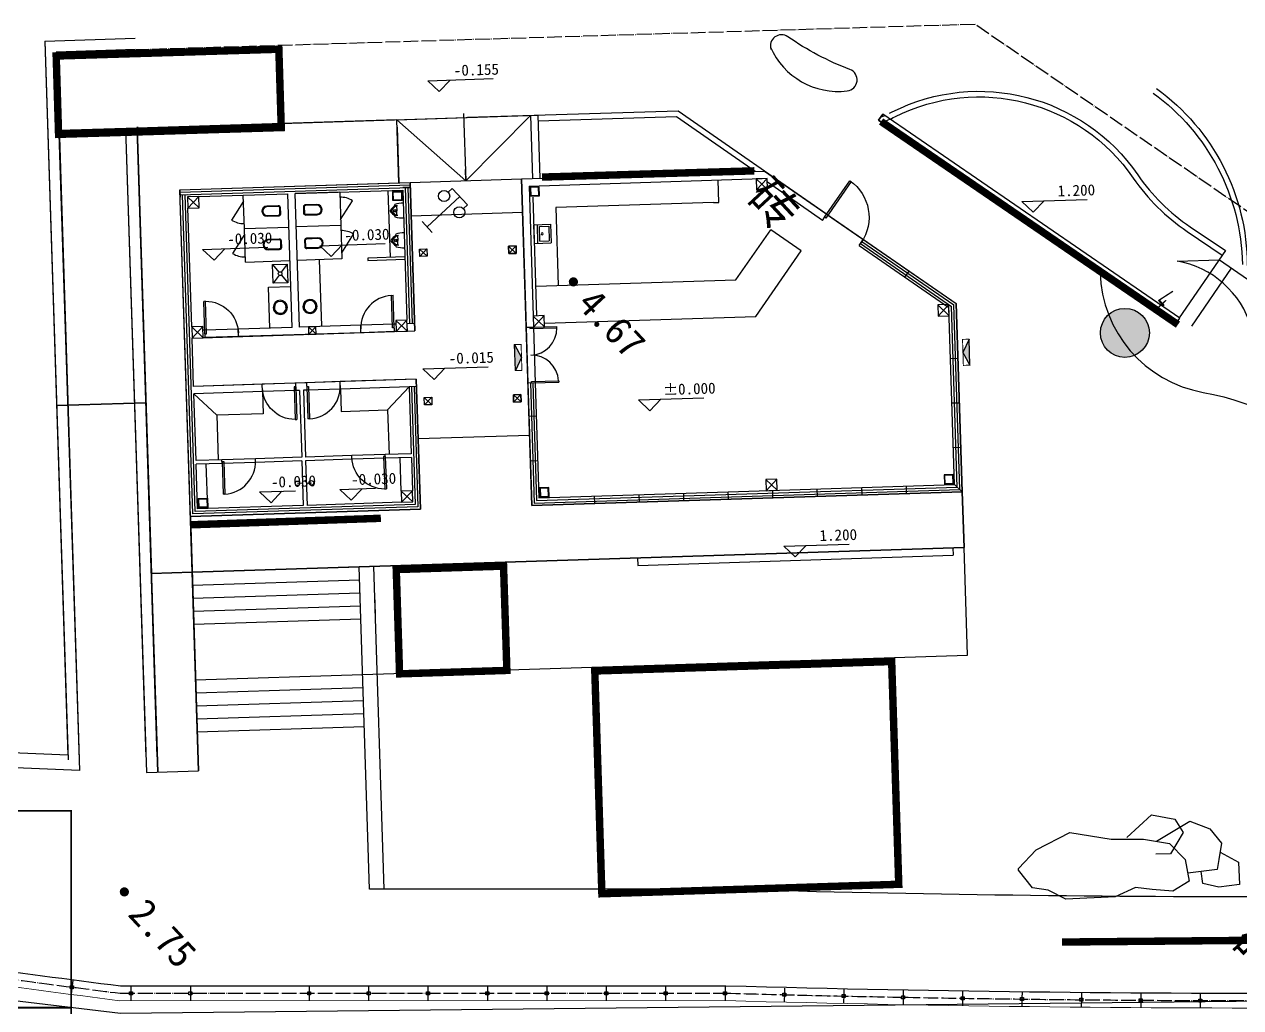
# Model space of a CAD drawing. Header units: millimetres. Extents: x -2018967 to 3675, y -751 to 1571936.
# Drawn here: x -1866098 to -1833337, y 1449234 to 1475708 of the extents above; entities that cross this region are included whole.
import ezdxf
from ezdxf.enums import TextEntityAlignment as Align

# ---------------------------------------------------------------- set-up
doc = ezdxf.new("R2010")
doc.units = ezdxf.units.MM
doc.header["$LTSCALE"] = 1000
for name, pattern in [('-6_350_HOLE$0$DASH', [0.35, 0.25, -0.1]), ('2', [0]), ('CONTINOUS', [0, 0, 0]), ('DOTE', [2.42, 2, -0.2, 0.02, -0.2])]:
    doc.linetypes.add(name, pattern=pattern)
doc.layers.get('0').update_dxf_attribs({"linetype": 'CONTINUOUS'})
for name, color, linetype in [('0-现状-文字', 8, 'CONTINUOUS'), ('0-现状-构筑', 8, 'CONTINUOUS'), ('0-现状-标高', 8, 'CONTINUOUS'), ('1-下木', 215, 'CONTINUOUS'), ('1-中心线', 4, 'DOTE'), ('1-园路', 2, 'CONTINUOUS'), ('1-场内移栽编号', 150, 'CONTINUOUS'), ('1-小品', 232, 'CONTINUOUS'), ('1-建筑', 1, 'CONTINOUS'), ('1-构筑物', 232, 'CONTINUOUS'), ('1-水岸线', 5, 'CONTINUOUS'), ('1-细部表达', 252, 'CONTINUOUS'), ('1-铺装分割线', 3, 'CONTINUOUS'), ('建-尺寸', 3, 'CONTINUOUS')]:
    doc.layers.add(name, color=color, linetype=linetype)
doc.styles.add('Annotative', font='txt')
doc.styles.get("Standard").update_dxf_attribs({"font": 'tssdeng.shx', "width": 0.7, "bigfont": 'hztxt.shx'})
doc.styles.add('zz-1', font='arial.ttf', dxfattribs={"width": 0.8})
doc.styles.add('方正中等线简体', font='')
doc.styles.add('方正细等线简体', font='')
doc.styles.get('方正中等线简体').set_extended_font_data('SimSun')
doc.styles.get('方正细等线简体').set_extended_font_data('SimSun')

# ---------------------------------------------------------------- blocks, each defined once
blk = doc.blocks.new('WB3805011')
at = {"color": 0, "linetype": 'Continuous', "lineweight": -3, "flags": 128}
for points in [[(-0.6, 2.1), (-0.6, 2.4), (0.6, 2.4), (0.6, 2.1)], [(0, 0), (0, 2.4)], [(0.4, 0), (-0.4, 0)]]:
    blk.add_lwpolyline(points, dxfattribs=at)
at = {"color": 0, "linetype": 'Continuous', "lineweight": -3}
for centre in [(-0.6, 1.8), (0.6, 1.8)]:
    blk.add_circle(centre, 0.3, dxfattribs=at)
blk = doc.blocks.new('WB7201001')
at = {"linetype": '2'}
h = blk.add_hatch(color=0, dxfattribs=at)
edge = h.paths.add_edge_path(flags=0)
edge.add_arc((0, 0), 0.25, 0, 360)
blk = doc.blocks.new('langan')
at = {"layer": '1-中心线'}
blk.add_lwpolyline([(0, 0.178), (0, 0.04), (0, -0.19)], dxfattribs=at)
at = {"layer": '1-细部表达'}
blk.add_lwpolyline([(-0.04, 0.04), (0.04, 0.04), (0.04, -0.04), (-0.04, -0.04)], close=True, dxfattribs=at)
blk = doc.blocks.new('$plan$00001612')
for points in [[(135, 138), (442, 138, -0.388189), (501, 88), (501, -88, -0.388189), (442, -138), (135, -138, -0.97895)], [(443, -116), (125, -116, -0.936623), (135, 117), (443, 117, -0.381636), (480, 86), (480, -86, -0.399536)]]:
    blk.add_lwpolyline(points, format="xyb", close=True)
blk.add_lwpolyline([(195, 117, 0, 0, 0.440649), (186, 108, 0, 0, 0), (185, -106, 0, 0, 0.411645), (194, -115, 1.5, 1.5, 0)], format="xyseb")
blk = doc.blocks.new('*U201')
at = {"color": 0}
blk.add_lwpolyline([(600, 0), (600, 1200), (560, 1200), (560, 0)], close=True, dxfattribs=at)
blk.add_arc((600, 0), 1200, 90, 180, dxfattribs=at)
blk = doc.blocks.new('地形')
at = {"layer": '1-细部表达'}
for points in [[(-6944, 4712), (-6758, 4368), (-6922, 4013)], [(5295, 4857), (5317, 4158), (5131, 4502)]]:
    blk.add_hatch(color=256, dxfattribs=at).paths.add_polyline_path(points)
at = {"layer": '1-下木'}
for points in [[(10898, 6961), (12037, 6995), (13930, 5695), (16097, 4207, -0.197277), (14793, 3629, -0.372044), (12898, 5179, 0.285222), (10898, 6961, -0.197277)], [(8828, 6652, 0.356888), (11602, 3425, -0.163353), (15488, 1308, 0.208999), (19453, -419, -0.132528), (22252, -1171, 0.231474), (24118, -1303)]]:
    blk.add_lwpolyline(points, format="xyb", dxfattribs=at)
blk.add_lwpolyline([(9548, -8560), (10212, -7944), (10837, -8067), (11066, -8428), (10725, -9001), (10327, -9009)], dxfattribs=at)
at = {"layer": '1-中心线', "ltscale": 0.2}
blk.add_lwpolyline([(30831, -12497), (30568, -3913), (5458, 13334), (-17139, 12646)], dxfattribs=at)
blk.add_lwpolyline([(-36028, -10178, -0.000708), (-25987, -11597, 0.005153), (-17572, -12752), (-1256, -12750, 0.016127), (33650, -12576, 0.008679), (54497, -11597, -0.027427), (59204, -11156)], format="xyb", dxfattribs=at)
at = {"layer": '1-园路'}
for p, q in [((-17151, 12656), (-19290, 12586)), ((-19290, 12586), (-18659, -6753)), ((12201, 7247), (10955, 5434)), ((5160, -752), (5113, 748)), ((-15629, -1415), (5160, -752)), ((-10854, -9951), (-11131, -1272)), ((-11039, -4170), (5253, -3650)), ((-1218, -9950), (-10854, -9951))]:
    blk.add_line(p, q, dxfattribs=at)
blk.add_lwpolyline([(3149, 10940, 0.007302), (3228, 10978, -0.374453), (9841, 9280, 0.094197), (11251, 7886), (12201, 7247)], format="xyb", dxfattribs=at)
for points in [[(-17081, 10541), (-6317, 10885), (-6263, 9189)], [(1492, 8198), (-2540, 11000), (-8216, 10827)], [(-17422, 10530), (-16855, -6808), (-15458, -6763), (-15629, -1415)], [(5253, -3650), (5160, -752)], [(-15629, -1415), (-11131, -1272)], [(-18659, -6753), (-35049, -6076), (-35604, -10036)]]:
    blk.add_lwpolyline(points, dxfattribs=at)
for centre, radius, start, end in [((5552, 3842), 7470, 109.7017, 110.642), ((13506, 528308), 538459, 268.43313, 271.70757)]:
    blk.add_arc(centre, radius, start, end, dxfattribs=at)
at = {"layer": '1-小品'}
for points in [[(10347, -8661), (11240, -8115), (11785, -8329), (12094, -8707), (12020, -9149), (11975, -9423), (11186, -9516)], [(6625, -9390), (7106, -8891), (8012, -8421), (9120, -8606), (9997, -8603), (10696, -8719), (11118, -9152), (11226, -9735), (10781, -9999), (10226, -9957), (9779, -9906), (9235, -10153), (7904, -10216), (7429, -9975), (7009, -9916), (6630, -9436), (6625, -9390)], [(12056, -8949), (12556, -9219), (12577, -9823), (12021, -9896), (11594, -9794), (11549, -9473)]]:
    blk.add_lwpolyline(points, dxfattribs=at)
at = {"layer": '1-建筑'}
for points in [[(-6762, 9173), (-212, 9382), (4951, 5815), (5113, 748), (-6482, 377), (-6762, 9173)], [(-15677, 84), (-15958, 8879), (-9761, 9077)], [(-15677, 84), (-9480, 282), (-9592, 3780), (-15589, 3588), (-15630, 4888), (-9633, 5079), (-9761, 9077)]]:
    blk.add_lwpolyline(points, dxfattribs=at)
at = {"layer": '1-构筑物'}
for p, q in [((12360, 6773), (11285, 5207)), ((-10454, -9951), (-10732, -1259))]:
    blk.add_line(p, q, dxfattribs=at)
for points in [[(-17160, 12956), (-19600, 12876), (-18973, -6340), (-35395, -5662), (-36055, -10376)], [(-17082, 10557), (-17123, 10556), (-16556, -6798)]]:
    blk.add_lwpolyline(points, dxfattribs=at)
blk.add_lwpolyline([(2861, 10751), (10857, 5258), (10970, 5423), (2975, 10915)], close=True, dxfattribs=at)
at = {"layer": '1-水岸线', "linetype": 'ByBlock', "lineweight": 0}
blk.add_lwpolyline([(-53909, -6939, 0.038629), (-46802, -8774, 0.007898), (-40020, -9824, -0.000988), (-26015, -11795, 0.00516), (-17585, -12952), (-1258, -12950, 0.016125), (33657, -12776, 0.008682), (54518, -11796, -0.050876), (63222, -11388, 0.130266), (70486, -9883, -0.069788), (74590, -8505, 0.023438), (84923, -6070, 0.054926), (97088, -5255)], format="xyb", dxfattribs=at)
at = {"layer": '1-细部表达'}
for p, q in [((-19600, 12878), (-18969, -6465)), ((-19277, 12575), (-18670, -6455)), ((-9282, 11815), (-7523, 11872)), ((-8973, 11525), (-9282, 11815)), ((-8973, 11525), (-8683, 11835)), ((-10115, 10767), (-6317, 10888)), ((-8319, 10932), (-8262, 9125)), ((-8262, 9125), (-6517, 10882)), ((-6517, 10882), (-6463, 9182)), ((-6317, 10888), (-6263, 9189)), ((2861, 10751), (2975, 10915)), ((10970, 5423), (2975, 10915)), ((-17111, 10543), (-19210, 10473)), ((-16871, -6398), (-17411, 10533)), ((-10115, 10767), (-17111, 10543)), ((-10115, 10767), (-17111, 10543)), ((-17111, 10543), (-16558, -6798)), ((-17111, 10543), (-16728, -1451)), ((-16571, -6388), (-17111, 10543)), ((-10115, 10767), (-8262, 9125)), ((-10061, 9068), (-10115, 10767)), ((-10109, 10567), (-10061, 9068)), ((10857, 5258), (2861, 10751)), ((-8262, 9125), (-8271, 9425)), ((-6762, 9173), (-212, 9382)), ((-6556, 8979), (-272, 9180)), ((-140, 9184), (-439, 9175)), ((-140, 9184), (-439, 9175)), ((-439, 9175), (-430, 8875)), ((-439, 9175), (-130, 8884)), ((-439, 9175), (-430, 8875)), ((-439, 9175), (-130, 8884)), ((-430, 8875), (-140, 9184)), ((-140, 9184), (-430, 8875)), ((1460, 8221), (-212, 9382)), ((-130, 8884), (-140, 9184)), ((-130, 8884), (-140, 9184)), ((-15958, 8879), (-9761, 9077)), ((-15958, 8879), (-10061, 9068)), ((-15677, 84), (-15958, 8879)), ((-15958, 8879), (-15951, 8679)), ((-15629, -1415), (-15958, 8879)), ((-15956, 8813), (-9759, 9011)), ((-15953, 8746), (-9757, 8944)), ((-12853, 8778), (-9954, 8871)), ((-10354, 8858), (-10297, 7059)), ((-9757, 8944), (-9956, 8938)), ((-9954, 8871), (-9843, 5373)), ((-9890, 8940), (-9773, 5275)), ((-9823, 8942), (-9706, 5277)), ((-9761, 9077), (-6762, 9173)), ((-9761, 9077), (-9754, 8877)), ((-9761, 9077), (-9633, 5079)), ((-6762, 9173), (-6635, 5175)), ((-6556, 8979), (-6444, 5481)), ((-6280, 8963), (-6530, 8955)), ((-6530, 8955), (-6522, 8705)), ((-6296, 8947), (-6514, 8940)), ((-6514, 8940), (-6507, 8722)), ((-6289, 8729), (-6296, 8947)), ((-6272, 8713), (-6280, 8963)), ((-1440, 8542), (-1459, 9142)), ((-430, 8875), (-130, 8884)), ((-430, 8875), (-130, 8884)), ((1345, 8057), (-137, 9086)), ((-15953, 8746), (-15754, 8752)), ((-15612, 153), (-15887, 8748)), ((-15548, 221), (-15820, 8750)), ((-15452, 8695), (-15751, 8686)), ((-15751, 8686), (-15742, 8386)), ((-15751, 8686), (-15442, 8396)), ((-15742, 8386), (-15452, 8695)), ((-15452, 8695), (-13053, 8772)), ((-15442, 8396), (-15452, 8695)), ((-14247, 8571), (-14568, 8065)), ((-14252, 8734), (-13053, 8772)), ((-14223, 7834), (-14252, 8734)), ((-12938, 5174), (-13053, 8772)), ((-11653, 8817), (-12853, 8778)), ((-12738, 5180), (-12853, 8778)), ((-11653, 8817), (-11625, 7917)), ((-11630, 8080), (-11309, 8586)), ((-10228, 8837), (-9979, 8845)), ((-10220, 8587), (-10228, 8837)), ((-9971, 8595), (-10220, 8587)), ((-10212, 8822), (-9994, 8829)), ((-10205, 8604), (-10212, 8822)), ((-9987, 8611), (-10205, 8604)), ((-9994, 8829), (-9987, 8611)), ((-9979, 8845), (-9971, 8595)), ((-6522, 8705), (-6272, 8713)), ((-6507, 8722), (-6289, 8729)), ((-6344, 5484), (-6447, 8683)), ((-1589, 8538), (-5837, 8402)), ((-1589, 8538), (-1440, 8542)), ((6718, 8565), (8477, 8621)), ((7027, 8274), (6718, 8565)), ((7027, 8274), (7317, 8584)), ((-15742, 8386), (-15442, 8396)), ((-15640, 5188), (-15742, 8386)), ((-10178, 8429), (-10262, 8331)), ((-10171, 8198), (-10260, 8291)), ((-10163, 8427), (-10256, 8329)), ((-10156, 8201), (-10254, 8293)), ((-10176, 8444), (-10178, 8429)), ((-10096, 8446), (-10176, 8444)), ((-10168, 8184), (-10171, 8198)), ((-10121, 8431), (-10156, 8430)), ((-10113, 8200), (-10149, 8199)), ((-10121, 8446), (-10117, 8315)), ((-10113, 8185), (-10117, 8315)), ((-9732, 8178), (-6734, 8273)), ((-5837, 8402), (-5770, 6303)), ((1345, 8057), (1459, 8221)), ((1460, 8221), (4951, 5815)), ((-14223, 7834), (-13024, 7872)), ((-14223, 7834), (-13024, 7872)), ((-11625, 7917), (-12824, 7879)), ((-11625, 7917), (-12824, 7879)), ((-11625, 7917), (-11596, 7018)), ((-10088, 8186), (-10168, 8184)), ((-6423, 7938), (-5973, 7952)), ((-6407, 7435), (-6423, 7938)), ((-6314, 7438), (-6330, 7941)), ((-6276, 7890), (-6024, 7898)), ((-6263, 7493), (-6276, 7890)), ((-6024, 7898), (-6012, 7501)), ((-5973, 7952), (-5957, 7450)), ((-14218, 7672), (-14540, 7165)), ((-14195, 6935), (-14223, 7834)), ((-11601, 7180), (-11280, 7687)), ((-10153, 7629), (-10236, 7531)), ((-10138, 7627), (-10230, 7529)), ((-10150, 7644), (-10153, 7629)), ((-10070, 7647), (-10150, 7644)), ((-10095, 7632), (-10131, 7630)), ((-10095, 7646), (-10091, 7516)), ((-6177, 7696), (-6177, 7694)), ((-986, 6456), (-47, 7806)), ((774, 7236), (-47, 7806)), ((2333, 7376), (2447, 7540)), ((-15347, 7274), (-13588, 7331)), ((-15037, 6984), (-15347, 7274)), ((-15037, 6984), (-14747, 7294)), ((-12191, 7375), (-10431, 7431)), ((-11881, 7085), (-12191, 7375)), ((-11881, 7085), (-11591, 7394)), ((-10145, 7399), (-10235, 7491)), ((-10131, 7402), (-10229, 7494)), ((-10142, 7384), (-10145, 7399)), ((-10062, 7386), (-10142, 7384)), ((-10088, 7400), (-10124, 7399)), ((-10087, 7386), (-10091, 7516)), ((-9504, 7284), (-9304, 7291)), ((-9504, 7284), (-9304, 7291)), ((-9497, 7085), (-9504, 7284)), ((-9497, 7085), (-9504, 7284)), ((-9304, 7291), (-9297, 7091)), ((-9304, 7291), (-9297, 7091)), ((-6905, 7367), (-7105, 7361)), ((-6905, 7367), (-7105, 7361)), ((-7105, 7361), (-7098, 7161)), ((-7105, 7361), (-7098, 7161)), ((-6898, 7168), (-6905, 7367)), ((-6898, 7168), (-6905, 7367)), ((-6407, 7435), (-5957, 7450)), ((-6263, 7493), (-6012, 7501)), ((-451, 5472), (774, 7236)), ((2333, 7376), (4754, 5707)), ((2371, 7430), (4820, 5742)), ((2409, 7486), (4885, 5780)), ((-14195, 6935), (-12995, 6973)), ((-11596, 7018), (-12795, 6979)), ((-12139, 5219), (-12196, 6998)), ((-9897, 7072), (-10896, 7040)), ((-10896, 7040), (-10895, 6980)), ((-10895, 6980), (-9895, 7012)), ((-9297, 7091), (-9497, 7085)), ((-9297, 7091), (-9497, 7085)), ((-7098, 7161), (-6898, 7168)), ((-7098, 7161), (-6898, 7168)), ((-13466, 6865), (-13067, 6878)), ((-13451, 6365), (-13466, 6865)), ((-13466, 6865), (-13291, 6660)), ((-13289, 6582), (-13451, 6365)), ((-13067, 6878), (-13229, 6662)), ((-13226, 6584), (-13051, 6378)), ((-13067, 6878), (-13051, 6378)), ((3568, 6525), (3682, 6689)), ((-13573, 6254), (-12973, 6273)), ((-13538, 5155), (-13573, 6254)), ((-13051, 6378), (-13451, 6365)), ((-6370, 6284), (-986, 6456)), ((-10259, 6037), (-10214, 6039)), ((-10231, 5160), (-10259, 6037)), ((-10186, 5162), (-10214, 6039)), ((-15267, 5877), (-15312, 5876)), ((-15284, 4999), (-15312, 5876)), ((-15239, 5000), (-15267, 5877)), ((4751, 5789), (4452, 5779)), ((4452, 5779), (4461, 5479)), ((4452, 5779), (4761, 5489)), ((4461, 5479), (4751, 5789)), ((4761, 5489), (4751, 5789)), ((4906, 941), (4754, 5707)), ((4975, 877), (4820, 5742)), ((5044, 812), (4885, 5780)), ((5113, 748), (4951, 5815)), ((-10189, 5262), (-11089, 5233)), ((-10139, 5263), (-10189, 5262)), ((-10183, 5062), (-10189, 5262)), ((-9843, 5373), (-10143, 5363)), ((-10143, 5363), (-10133, 5063)), ((-10143, 5363), (-9833, 5073)), ((-10133, 5063), (-9843, 5373)), ((-9833, 5073), (-9843, 5373)), ((-9640, 5279), (-9839, 5273)), ((-6145, 5491), (-6444, 5481)), ((-6444, 5481), (-6435, 5181)), ((-6444, 5481), (-6135, 5191)), ((-6435, 5181), (-6145, 5491)), ((-6135, 5191), (-6145, 5491)), ((-6138, 5291), (-451, 5472)), ((4461, 5479), (4761, 5489)), ((10857, 5258), (10970, 5423)), ((-15340, 5197), (-15640, 5188)), ((-15640, 5188), (-15630, 4888)), ((-15640, 5188), (-15330, 4897)), ((-15630, 4888), (-15340, 5197)), ((-15330, 4897), (-15340, 5197)), ((-15287, 5099), (-15337, 5097)), ((-14387, 5128), (-15287, 5099)), ((-15280, 4899), (-15287, 5099)), ((-15284, 4999), (-15239, 5000)), ((-14381, 4928), (-15280, 4899)), ((-12938, 5174), (-14387, 5128)), ((-14381, 4928), (-14387, 5128)), ((-11082, 5033), (-14381, 4928)), ((-11089, 5233), (-12738, 5180)), ((-12299, 5194), (-12499, 5188)), ((-12499, 5188), (-12492, 4988)), ((-12499, 5188), (-12292, 4994)), ((-12299, 5194), (-12492, 4988)), ((-12492, 4988), (-12292, 4994)), ((-12292, 4994), (-12299, 5194)), ((-11082, 5033), (-11089, 5233)), ((-10183, 5062), (-11082, 5033)), ((-10186, 5162), (-10231, 5160)), ((-10133, 5063), (-10183, 5062)), ((-10133, 5063), (-9833, 5073)), ((-9833, 5073), (-9633, 5079)), ((-6435, 5181), (-6635, 5175)), ((-6635, 5175), (-6435, 5181)), ((-6635, 5175), (-6587, 3676)), ((-6535, 5178), (-5804, 5201)), ((-6535, 5178), (-6534, 5141)), ((-6534, 5141), (-5803, 5164)), ((-6435, 5181), (-6135, 5191)), ((-6435, 5181), (-6435, 5181)), ((-6435, 5181), (-6435, 5181)), ((-6435, 5181), (-6387, 3682)), ((-5803, 5164), (-5804, 5201)), ((-15630, 4888), (-15330, 4897)), ((-15589, 3588), (-15630, 4888)), ((-15280, 4899), (-15330, 4897)), ((4798, 4339), (4998, 4346)), ((-9419, 4061), (-7660, 4117)), ((-9110, 3771), (-9419, 4061)), ((-9110, 3771), (-8820, 4080)), ((-13740, 3647), (-15589, 3588)), ((-12840, 3676), (-13740, 3647)), ((-13733, 3448), (-13740, 3647)), ((-12540, 3686), (-12840, 3676)), ((-12834, 3476), (-12840, 3676)), ((-11641, 3714), (-12540, 3686)), ((-12534, 3486), (-12540, 3686)), ((-9592, 3780), (-11641, 3714)), ((-11634, 3515), (-11641, 3714)), ((-9592, 3780), (-9480, 282)), ((-6387, 3682), (-6587, 3676)), ((-6587, 3676), (-6482, 377)), ((-6520, 3678), (-6417, 446)), ((-6488, 3716), (-5757, 3740)), ((-6487, 3679), (-6488, 3716)), ((-6487, 3679), (-5756, 3702)), ((-6454, 3680), (-6353, 515)), ((-6387, 3682), (-6288, 584)), ((-5757, 3740), (-5756, 3702)), ((-13733, 3448), (-15582, 3388)), ((-14963, 2808), (-15582, 3388)), ((-15525, 1589), (-15582, 3388)), ((-12834, 3476), (-13733, 3448)), ((-13733, 3448), (-13714, 2848)), ((-12837, 3576), (-12882, 3575)), ((-12882, 3575), (-12854, 2698)), ((-12837, 3576), (-12809, 2699)), ((-12734, 3479), (-12834, 3476)), ((-12734, 3479), (-12676, 1680)), ((-12534, 3486), (-12634, 3483)), ((-12634, 3483), (-12576, 1684)), ((-12537, 3586), (-12492, 3587)), ((-12537, 3586), (-12509, 2709)), ((-11634, 3515), (-12534, 3486)), ((-12492, 3587), (-12464, 2710)), ((-9785, 3574), (-11634, 3515)), ((-11634, 3515), (-11615, 2915)), ((-10366, 2955), (-9785, 3574)), ((-9585, 3580), (-9785, 3574)), ((-9785, 3574), (-9728, 1774)), ((-9719, 3576), (-9618, 411)), ((-9652, 3578), (-9549, 346)), ((-6777, 3369), (-6977, 3363)), ((-6777, 3369), (-6977, 3363)), ((-6977, 3363), (-6971, 3163)), ((-6977, 3363), (-6971, 3163)), ((-6771, 3170), (-6777, 3369)), ((-6771, 3170), (-6777, 3369)), ((-3608, 3223), (-1849, 3279)), ((-16875, 3147), (-19280, 3070)), ((-11615, 2915), (-10366, 2955)), ((-10366, 2955), (-10327, 1755)), ((-6971, 3163), (-6771, 3170)), ((-6971, 3163), (-6771, 3170)), ((-3298, 2933), (-3608, 3223)), ((-3298, 2933), (-3008, 3242)), ((4836, 3140), (5036, 3146)), ((-13714, 2848), (-14963, 2808)), ((-14963, 2808), (-14925, 1609)), ((-12854, 2698), (-12809, 2699)), ((-12464, 2710), (-12509, 2709)), ((-6358, 2783), (-6558, 2776)), ((-9541, 2181), (-6542, 2276)), ((-13926, 1640), (-14825, 1612)), ((-12676, 1680), (-13926, 1640)), ((-13922, 1541), (-13926, 1640)), ((-11327, 1723), (-12576, 1684)), ((-10427, 1752), (-11327, 1723)), ((-11324, 1623), (-11327, 1723)), ((-10424, 1652), (-11324, 1623)), ((-10426, 1702), (-10471, 1701)), ((-10471, 1701), (-10443, 824)), ((-9728, 1774), (-10427, 1752)), ((-10424, 1652), (-10427, 1752)), ((-10426, 1702), (-10398, 825)), ((-9725, 1675), (-10424, 1652)), ((-9996, 765), (-10024, 1665)), ((-9725, 1675), (-9696, 775)), ((4874, 1941), (5074, 1947)), ((-14825, 1612), (-15525, 1589)), ((-14822, 1512), (-15522, 1489)), ((-15483, 290), (-15522, 1489)), ((-15209, 299), (-15247, 1498)), ((-14822, 1512), (-14825, 1612)), ((-14824, 1562), (-14779, 1563)), ((-14824, 1562), (-14796, 685)), ((-13922, 1541), (-14822, 1512)), ((-14779, 1563), (-14751, 686)), ((-12673, 1580), (-13922, 1541)), ((-12673, 1580), (-12635, 381)), ((-11324, 1623), (-12573, 1584)), ((-12573, 1584), (-12535, 384)), ((-6320, 1583), (-6520, 1577)), ((-12554, 984), (-12416, 988)), ((119, 1088), (-181, 1079)), ((119, 1088), (-181, 1079)), ((-181, 1079), (-171, 779)), ((-181, 1079), (129, 789)), ((-181, 1079), (-171, 779)), ((-181, 1079), (129, 789)), ((-171, 779), (119, 1088)), ((119, 1088), (-171, 779)), ((129, 789), (119, 1088)), ((129, 789), (119, 1088)), ((4872, 1215), (4623, 1207)), ((4623, 1207), (4631, 957)), ((4857, 1199), (4639, 1192)), ((4639, 1192), (4646, 974)), ((4864, 981), (4857, 1199)), ((4880, 965), (4872, 1215)), ((-14751, 686), (-14796, 685)), ((-13812, 744), (-12848, 774)), ((-13502, 453), (-13812, 744)), ((-13502, 453), (-13212, 763)), ((-12654, 981), (-12792, 976)), ((-11652, 813), (-10688, 843)), ((-11342, 522), (-11652, 813)), ((-11342, 522), (-11052, 832)), ((-10443, 824), (-10398, 825)), ((-9696, 775), (-9996, 765)), ((-9996, 765), (-9986, 466)), ((-9996, 765), (-9686, 475)), ((-9986, 466), (-9696, 775)), ((-9686, 475), (-9696, 775)), ((-6482, 377), (5113, 748)), ((-6417, 446), (5044, 812)), ((-6353, 515), (4975, 877)), ((-6288, 584), (-1191, 746)), ((-6022, 867), (-6272, 859)), ((-6272, 859), (-6264, 609)), ((-6037, 851), (-6255, 844)), ((-6255, 844), (-6248, 626)), ((-6030, 633), (-6037, 851)), ((-6014, 617), (-6022, 867)), ((-3583, 470), (-3589, 670)), ((-2384, 508), (-2390, 708)), ((-1191, 746), (4906, 941)), ((-1184, 546), (-1191, 746)), ((-1184, 546), (-1191, 746)), ((-1184, 546), (-1191, 746)), ((-171, 779), (129, 789)), ((-171, 779), (129, 789)), ((15, 585), (9, 785)), ((1215, 623), (1208, 823)), ((2414, 661), (2408, 861)), ((3613, 700), (3607, 900)), ((4631, 957), (4880, 965)), ((4646, 974), (4864, 981)), ((4906, 941), (5113, 748)), ((5113, 748), (5160, -752)), ((-9549, 346), (-15612, 153)), ((-9618, 411), (-15548, 221)), ((-12635, 381), (-15483, 290)), ((-15467, 566), (-15217, 574)), ((-15459, 316), (-15467, 566)), ((-15451, 550), (-15233, 557)), ((-15444, 332), (-15451, 550)), ((-15226, 339), (-15444, 332)), ((-15233, 557), (-15226, 339)), ((-15217, 574), (-15209, 324)), ((-9986, 466), (-12535, 384)), ((-9986, 466), (-9686, 475)), ((-6264, 609), (-6014, 617)), ((-6248, 626), (-6030, 633)), ((-4782, 432), (-4789, 632)), ((-9480, 282), (-15677, 84)), ((-15677, 84), (-15477, 90)), ((-15677, 84), (-15458, -6763)), ((-15209, 324), (-15459, 316)), ((5160, -752), (-15629, -1415)), ((-3635, -1033), (4861, -761)), ((-3629, -1232), (4867, -961)), ((307, -715), (2066, -659)), ((616, -1005), (307, -715)), ((616, -1005), (906, -696)), ((4861, -761), (4867, -961)), ((-3635, -1033), (-3629, -1232)), ((-15629, -1415), (-16728, -1451)), ((-16728, -1451), (-15629, -1415))]:
    blk.add_line(p, q, dxfattribs=at)
for points in [[(-430, 8875), (-130, 8884), (-140, 9184), (-439, 9175)], [(-15742, 8386), (-15442, 8396), (-15452, 8695), (-15751, 8686)], [(-9497, 7085), (-9504, 7284), (-9304, 7291), (-9297, 7091)], [(-7098, 7161), (-7105, 7361), (-6905, 7367), (-6898, 7168)], [(4461, 5479), (4761, 5489), (4751, 5789), (4452, 5779)], [(-10133, 5063), (-9833, 5073), (-9843, 5373), (-10143, 5363)], [(-6435, 5181), (-6135, 5191), (-6145, 5491), (-6444, 5481)], [(-15630, 4888), (-15330, 4897), (-15340, 5197), (-15640, 5188)], [(-6944, 4712), (-6758, 4368), (-6922, 4013)], [(5295, 4857), (5131, 4502), (5317, 4158)], [(-9369, 3087), (-9376, 3286), (-9176, 3293), (-9170, 3093)], [(-9369, 3087), (-9376, 3286), (-9176, 3293), (-9170, 3093)], [(-6971, 3163), (-6977, 3363), (-6777, 3369), (-6771, 3170)], [(-171, 779), (129, 789), (119, 1088), (-181, 1079)], [(-9986, 466), (-9686, 475), (-9696, 775), (-9996, 765)]]:
    blk.add_lwpolyline(points, close=True, dxfattribs=at)
for points in [[(-9504, 7284), (-9297, 7091)], [(-9497, 7085), (-9304, 7291)], [(-7105, 7361), (-6898, 7168)], [(-7098, 7161), (-6905, 7367)], [(-9376, 3286), (-9170, 3093)], [(-9376, 3286), (-9170, 3093)], [(-9369, 3087), (-9176, 3293)], [(-9369, 3087), (-9176, 3293)], [(-6977, 3363), (-6771, 3170)], [(-6971, 3163), (-6777, 3369)]]:
    blk.add_lwpolyline(points, dxfattribs=at)
at = {"layer": '1-细部表达', "const_width": 25}
for points in [[(-6769, 4718), (-6747, 4018), (-6922, 4013), (-6944, 4712)], [(5120, 4852), (5142, 4152), (5317, 4158), (5295, 4857)]]:
    blk.add_lwpolyline(points, close=True, dxfattribs=at)
at = {"layer": '1-细部表达'}
for centre, radius in [((-10172, 8314), 35), ((-10172, 8314), 25), ((-10146, 7514), 35), ((-10146, 7514), 25), ((-13259, 6622), 50), ((-12792, 976), 61.6), ((-12416, 988), 61.6)]:
    blk.add_circle(centre, radius, dxfattribs=at)
for centre, radius, start, end in [((-11630, 8080), 600, 57.6189, 91.8285), ((-9941, 7845), 677, 90.2254, 110.0288), ((-10265, 8311), 35, 138.6224, 225.035), ((-8271, 6554), 2692, 135.126, 138.6224), ((-8387, 10191), 2692, 225.035, 228.5313), ((-10239, 8312), 30, 139.544, 224.1134), ((-10237, 8311), 25, 136.8287, 226.8288), ((-10098, 8447), 81.2, 155.73, 175.1064), ((-10156, 8420), 10, 91.8285, 136.8287), ((-10150, 8208), 9.39, 226.8288, 271.8285), ((-14247, 8571), 600, 237.6189, 271.8285), ((-10090, 8185), 81.2, 188.5509, 207.9273), ((-9971, 8797), 677, 253.6285, 273.432), ((-11601, 7180), 600, 57.6189, 91.8285), ((-8246, 5754), 2692, 135.126, 138.6224), ((-10073, 7647), 81.2, 155.73, 175.1064), ((-9915, 7045), 677, 90.2254, 110.0288), ((-10131, 7620), 10, 91.8285, 136.8287), ((-6203, 7693), 26, 6.5447, 1.8285), ((-10240, 7511), 35, 138.6224, 225.035), ((-8362, 9391), 2692, 225.035, 228.5313), ((-10213, 7512), 30, 139.544, 224.1134), ((-10212, 7512), 25, 136.8287, 226.8288), ((-10064, 7386), 81.2, 188.5509, 207.9273), ((-9945, 7997), 677, 253.6285, 273.432), ((-10124, 7408), 9.39, 226.8288, 271.8285), ((-14218, 7672), 600, 237.6189, 271.8285), ((-13255, 5714), 190, 1.8285, 181.8285), ((-12456, 5739), 190, 1.8285, 181.8285), ((-12456, 5739), 160, 1.8285, 181.8285), ((-13255, 5714), 190, 181.8285, 1.8285), ((-13255, 5714), 160, 1.8285, 181.8285), ((-13255, 5714), 160, 181.8285, 1.8285), ((-12456, 5739), 190, 181.8285, 1.8285), ((-12456, 5739), 160, 181.8285, 1.8285)]:
    blk.add_arc(centre, radius, start, end, dxfattribs=at)
for centre, major_axis, start_param, end_param in [((-10209, 5161), (877, 28), 1.59644, 3.141593), ((-6534, 5159), (731, 23), 4.712389, 6.257541), ((-6488, 3698), (731, 23), 0.025644, 1.570796), ((-12515, 3586), (28, -877), 0.025644, 1.570796), ((-14801, 1562), (28, -877), 0.025644, 1.570796)]:
    blk.add_ellipse(centre, major_axis=major_axis, ratio=1, start_param=start_param, end_param=end_param, dxfattribs=at)
at = {"layer": '1-细部表达', "extrusion": (0, 0, -1)}
for centre, major_axis, start_param, end_param in [((-15261, 5000), (-877, -28), 1.59644, 3.141593), ((-12859, 3575), (28, -877), 0.025644, 1.570796), ((-10448, 1701), (877, 28), 1.59644, 3.141593)]:
    blk.add_ellipse(centre, major_axis=major_axis, ratio=1, start_param=start_param, end_param=end_param, dxfattribs=at)
at = {"layer": '1-细部表达'}
for points in [[(-13104, 5719), (-13104, 5720), (-13104, 5722), (-13104, 5724), (-13104, 5727), (-13103, 5728), (-13103, 5729), (-13102, 5729), (-13101, 5728), (-13100, 5726), (-13100, 5724), (-13100, 5724)], [(-13100, 5714), (-13100, 5713), (-13100, 5712), (-13101, 5710), (-13101, 5709), (-13102, 5709), (-13103, 5709), (-13103, 5711), (-13104, 5713), (-13104, 5716), (-13104, 5718), (-13104, 5719)], [(-13100, 5724), (-13100, 5723), (-13100, 5721), (-13100, 5720), (-13100, 5719)], [(-13100, 5719), (-13100, 5718), (-13100, 5717), (-13100, 5715), (-13100, 5714)], [(-12607, 5735), (-12607, 5736), (-12607, 5738), (-12607, 5740), (-12608, 5743), (-12608, 5744), (-12609, 5745), (-12610, 5744), (-12610, 5743), (-12611, 5742), (-12611, 5740), (-12611, 5739)], [(-12611, 5739), (-12611, 5738), (-12611, 5737), (-12611, 5735), (-12611, 5734)], [(-12611, 5730), (-12611, 5729), (-12611, 5727), (-12610, 5726), (-12609, 5725), (-12608, 5724), (-12608, 5725), (-12607, 5727), (-12607, 5729), (-12607, 5732), (-12607, 5734), (-12607, 5735)], [(-12611, 5734), (-12611, 5734), (-12611, 5732), (-12611, 5731), (-12611, 5730)]]:
    blk.add_open_spline(points, degree=3, dxfattribs=at)
at = {"layer": '1-铺装分割线'}
for points in [[(-54, 12720, 0.33023), (2017, 11542, 0.784088), (2086, 12120, -0.061802), (415, 13000, 0.719195), (-41, 12661), (-41, 12661)], [(10256, 11481, -0.235207), (12659, 6872)], [(10345, 11603, -0.240577), (12788, 6844)], [(2944, 10694, 0.030302), (3295, 10844, -0.374453), (9718, 9195, 0.094197), (11167, 7761), (12117, 7123)]]:
    blk.add_lwpolyline(points, format="xyb", dxfattribs=at)
for points in [[(-463, 9374), (-2585, 10848), (-6312, 10729)], [(-19280, 3070), (-16875, 3147)], [(-15629, -1415), (-16728, -1451)], [(-15618, -1765), (-11120, -1622)], [(-15607, -2115), (-11109, -1971)], [(-15596, -2465), (-11098, -2321)], [(-15584, -2815), (-11087, -2671)], [(-15536, -4314), (-11039, -4170)], [(-15525, -4664), (-11028, -4520)], [(-15514, -5014), (-11016, -4870)], [(-15503, -5363), (-11005, -5220)], [(-15492, -5713), (-10994, -5570)]]:
    blk.add_lwpolyline(points, dxfattribs=at)
at = {"layer": '1-铺装分割线', "linetype": 'ByBlock'}
blk.add_lwpolyline([(-36000, -9980, -0.000708), (-25958, -11399, 0.005145), (-17559, -12552), (-1253, -12550, 0.016129), (33644, -12377, 0.008676), (54476, -11398, -0.027378), (59197, -10956)], format="xyb", dxfattribs=at)
at = {"layer": '建-尺寸'}
for points in [[(-19210, 10473), (-17123, 10540)], [(-10687, -2658), (-10703, -2159)]]:
    blk.add_lwpolyline(points, dxfattribs=at)
at = {"layer": '0-现状-构筑', "linetype": 'Continuous', "ltscale": 0.5, "xscale": 500, "yscale": 500, "zscale": 1000, "rotation": 312.8936941512434}
blk.add_blockref('WB3805011', (-9298, 7880), dxfattribs=at)
at = {"layer": '0-现状-标高', "linetype": 'Continuous', "ltscale": 0.5, "xscale": 500, "yscale": 500, "zscale": 1000, "rotation": 312.8936941512434}
for p in [(-5360, 6400), (-17455, -10023)]:
    blk.add_blockref('WB7201001', p, dxfattribs=at)
at = {"layer": '1-构筑物'}
for p, xscale, yscale, zscale, rotation in [((-18867, -12586), 1000, 1000, 1000, 352.5939886410972), ((-17277, -12752), 1000, 1000, 1000, 0.007416484556053346), ((-15677, -12752), 1000, 1000, 1000, 0.007416484556053346), ((-12477, -12752), 1000, 1000, 1000, 0.007416484556053346), ((-10877, -12751), 1000, 1000, 1000, 0.007416484556053346), ((-9277, -12751), 1000, 1000, 1000, 0.007416484556053346), ((-7677, -12751), 1000, 1000, 1000, 0.007416484556053346), ((-6077, -12751), 1000, 1000, 1000, 0.007416484556053346), ((-4477, -12751), 1000, 1000, 1000, 0.007416484556053346), ((-2877, -12750), 1000, 1000, 1000, 0.007416484556053346), ((-1277, -12750), 1000, 1000, 1000, 0.007416484556053346), ((322, -12791), 1000, 1000, 1000, 358.6042863558596), ((1922, -12828), 1000, 1000, 1000, 358.7736565907607), ((3521, -12859), 999.9999999999999, 999.9999999999999, 999.9999999999999, 358.9430268253143), ((5121, -12887), 999.9999999999998, 999.9999999999998, 999.9999999999998, 359.1123970603898), ((6721, -12909), 1000, 1000, 1000, 359.2817672950263), ((8321, -12927), 1000, 1000, 1000, 359.451137529513), ((9921, -12940), 1000, 1000, 1000, 359.6205077645332), ((11521, -12948), 1000, 1000, 1000, 359.7898779992739)]:
    blk.add_blockref('langan', p, dxfattribs=dict(at, xscale=xscale, yscale=yscale, zscale=zscale, rotation=rotation))
at = {"layer": '1-细部表达', "xscale": -1, "zscale": 0.1666666666669081, "rotation": 325.205942654795}
blk.add_blockref('*U201', (1894, 7797), dxfattribs=at)
at = {"layer": '1-细部表达', "xscale": -1}
for p, rotation in [((-13748, 8300), 181.8286592587052), ((-12129, 8351), 1.828659258204093), ((-13719, 7400), 181.8286592587052), ((-12100, 7452), 1.828659258204093)]:
    blk.add_blockref('$plan$00001612', p, dxfattribs=dict(at, rotation=rotation))
at = {"layer": '0-现状-文字', "linetype": 'Continuous', "ltscale": 0.5, "style": '方正细等线简体'}
for p in [(39, 8494), (13099, -11576)]:
    blk.add_text('砖', height=935, rotation=312.8937, dxfattribs=at).set_placement(p, align=Align.MIDDLE_CENTER)
at = {"layer": '0-现状-标高', "ltscale": 0.5, "style": '方正中等线简体'}
for s, p in [('4.67', (-5020, 6034)), ('2.75', (-17114, -10389))]:
    blk.add_text(s, height=750, rotation=312.8937, dxfattribs=at).set_placement(p, align=Align.MIDDLE_LEFT)
at = {"layer": '1-场内移栽编号', "width": 0.6}
blk.add_text('4', height=600, rotation=312.8937, dxfattribs=at).set_placement((10270, 5832, 10410))
at = {"layer": '1-细部表达', "style": 'Annotative'}
for s, p in [('-0.155', (-8576, 11943)), ('1.200', (7684, 8700)), ('-0.030', (-14680, 7401)), ('-0.030', (-11524, 7502)), ('-0.015', (-8713, 4189)), ('%%P0.000', (-2942, 3350)), ('-0.030', (-13502, 859)), ('-0.030', (-11343, 928)), ('1.200', (1273, -579))]:
    blk.add_text(s, height=297.5, rotation=1.8287, dxfattribs=at).set_placement(p)
at = {"layer": '1-细部表达', "style": 'zz-1'}
for tag in ['YSIZE', 'XSIZE']:
    blk.add_attdef(tag, (-6415, 7687), '', height=0.5, rotation=1.8287, dxfattribs=at)
blk = doc.blocks.new('无人机')
at = {"true_color": 0xf1eb1f}
h = blk.add_hatch(color=2, dxfattribs=at)
h.dxf.hatch_style = 1
h.paths.add_polyline_path([(2291, 0, 1), (-2291, 0, 1)])
blk.add_circle((0, 0), 2291)

msp = doc.modelspace()

# ---------------------------------------------------------------- linework, layer by layer
at = {"color": 2, "linetype": '-6_350_HOLE$0$DASH', "const_width": 200}
msp.add_lwpolyline([(-1865175.6, 1472746.1), (-1859178.4, 1472928.9), (-1859242.7, 1475037.6), (-1865239.9, 1474854.8)], close=True, dxfattribs=at)
at = {"color": 1, "const_width": 200}
for points in [[(-1843023.5, 1473092.7), (-1835026.5, 1467622.9)], [(-1852157.1, 1471595.5), (-1846437.4, 1471763.1)], [(-1861625.9, 1462233.9), (-1856495.3, 1462409)], [(-1838150.8, 1451000.6), (-1832143.8, 1451054.3)]]:
    msp.add_lwpolyline(points, dxfattribs=at)
at = {"color": 6, "linetype": '-6_350_HOLE$0$DASH'}
for points, const_width in [([(-1856080.9, 1461029), (-1853191.3, 1461121.2), (-1853101.6, 1458313.5), (-1855991.3, 1458221.2)], 200), ([(-1884837.4, 1449232.1), (-1864837.4, 1449232.1), (-1864837.4, 1454532.1), (-1884837.4, 1454532.1)], 50), ([(-1884837.4, 1443232.1), (-1864837.4, 1443232.1), (-1864837.4, 1449232.1), (-1884837.4, 1449232.1)], 50)]:
    msp.add_lwpolyline(points, close=True, dxfattribs=dict(at, const_width=const_width))
at = {"color": 4, "linetype": '-6_350_HOLE$0$DASH', "const_width": 200}
msp.add_lwpolyline([(-1850542.7, 1452301.3), (-1842546.8, 1452555.3), (-1842737.3, 1458552.2), (-1850733.2, 1458298.2)], close=True, dxfattribs=at)
at = {"color": 8}
msp.add_lwpolyline([(-1892279.2, 1452518.8), (-1892279.2, 1452518.8), (-1863509.9, 1449085.8), (-1802581.6, 1449740.7)], dxfattribs=at)

# ---------------------------------------------------------------- block references
msp.add_blockref('地形', (-1845949.1, 1462373.7))
at = {"xscale": 0.2878406450787572, "yscale": 0.2878406450787572, "zscale": 0.2878406450787572}
msp.add_blockref('无人机', (-1836455.1, 1467401.3), dxfattribs=at)

doc.saveas('drawing.dxf')
